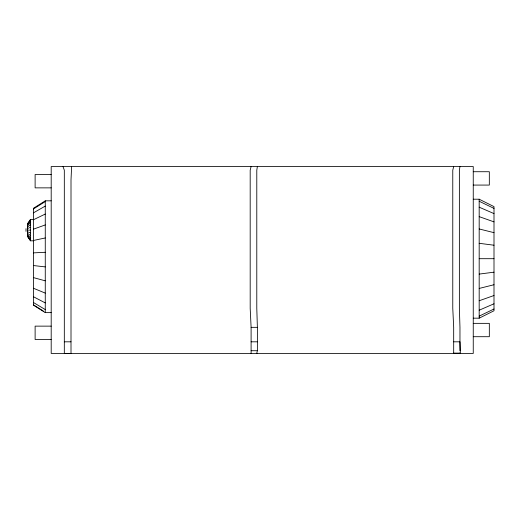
<?xml version="1.0" encoding="UTF-8"?>
<svg xmlns="http://www.w3.org/2000/svg" width="520" height="520" viewBox="0 0 520 520"><rect width="100%" height="100%" fill="white"/><g stroke="black" fill="none" stroke-linecap="round" stroke-linejoin="round"><path stroke-width="0.78" d="M257.381 166.556L256.789 170.203L256.789 308.269L257.381 327.34L257.381 350.721L256.796 353.113L257.381 353.444M459.966 166.556L459.375 170.203L459.375 308.269L459.966 327.34L459.966 350.721M251.102 166.556L250.185 170.203L250.185 308.269L251.102 327.34L251.102 353.444M453.681 166.556L452.771 170.203L452.771 308.269L453.681 327.34L453.681 353.444L51.194 353.444L51.194 166.556L473.252 166.556L473.252 353.444L454.226 353.425M33.41 219.447L30.446 219.447L27.482 223.841L27.482 236.418L30.446 240.812L33.41 240.812M27.482 224.055L30.446 219.811M27.482 224.679L30.446 220.877M27.482 225.68L30.446 222.573M27.482 226.987L30.446 224.79M51.194 200.824L45.266 200.824L33.41 208.312L33.41 305.136L45.266 312.624L51.194 312.624M33.41 208.969L45.266 201.578M33.41 212.875L45.266 206.089M473.252 318.175L479.18 318.175L494 310.765L494 206.622L479.18 199.212L473.252 199.212M479.18 316.147L494 308.99M33.41 219.772L45.266 214.052M479.18 310.206L494 303.791M27.482 228.501L30.446 227.364M33.41 229.183L45.266 224.926M479.18 300.755L494 295.516M479.18 288.438L494 284.733M33.41 240.474L45.266 237.965M479.18 274.092L494 272.175M33.41 252.876L45.266 252.278M473.252 171.724L489.326 171.724L489.326 185.075L473.252 185.075M51.194 174.512L35.12 174.512L35.12 187.863L51.194 187.863M27.482 230.126L30.446 230.126M479.18 258.694L494 258.694M473.252 323.356L489.326 323.356L489.326 336.707L473.252 336.707M51.194 326.137L35.12 326.137L35.12 339.495L51.194 339.495M251.102 327.34L257.381 327.34M64.318 341.816L71.006 341.816M251.102 341.816L257.381 341.816M453.681 341.816L459.966 341.816L460.375 353.113L453.681 353.113M251.102 350.721L257.381 350.721M33.41 265.538L45.266 266.903M479.18 243.302L494 245.219M479.18 228.956L494 232.661M33.41 277.596L45.266 280.826M479.18 216.639L494 221.871M27.482 231.758L30.446 232.895M33.41 288.236L45.266 293.111M479.18 207.181L494 213.597M479.18 201.24L494 208.397M33.41 296.725L45.266 302.913M459.381 353.113L459.966 353.444M33.41 302.49L45.266 309.569M33.41 304.824L43.29 311.012M27.482 233.272L30.446 235.469M27.482 234.572L30.446 237.679M27.482 235.573L30.446 239.375M27.482 236.203L30.446 240.448M63.005 166.556L64.318 170.203L64.318 353.444L71.006 353.444L71.006 179.966L71.624 166.556M479.18 199.212L479.18 318.175M45.266 200.824L45.266 312.624M30.446 219.447L30.446 240.812M26 228.677L26 231.348"/></g></svg>
